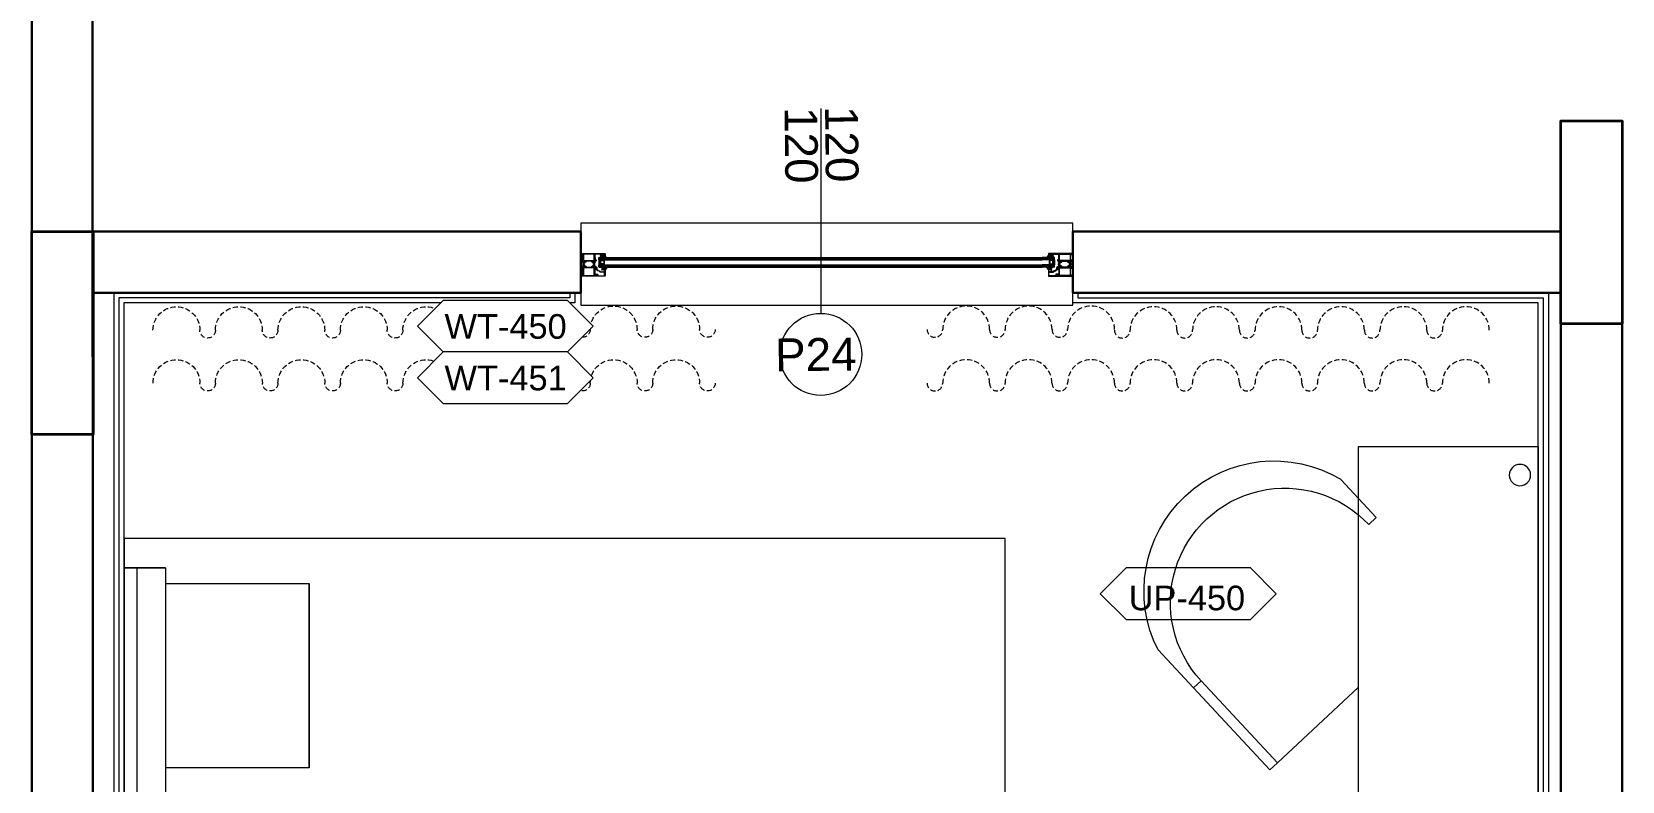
# Model space of a CAD drawing. Header units: centimetres. Extents: x 118932 to 154602, y -32682 to -23521.
# Drawn here: x 126777.2 to 127165.2, y -25381.1 to -25198.3 of the extents above; entities that cross this region are included whole.
import ezdxf
from ezdxf.enums import TextEntityAlignment as Align

# ---------------------------------------------------------------- set-up
doc = ezdxf.new("R2010")
doc.units = ezdxf.units.CM
doc.header["$LTSCALE"] = 50
doc.header["$MEASUREMENT"] = 0
doc.linetypes.add('HIDDEN', pattern=[0.375, 0.25, -0.125])
for name, color, linetype, lineweight, true_color in [('GEN_00_BL_Yazı', 7, 'Continuous', 0, 0x4f5250), ('GEN_01_TA_Kolon', 7, 'Continuous', 35, 0xd05d28), ('GEN_02_TF_Mobilya', 7, 'Continuous', 5, 0x745e3d), ('GEN_02_TF_Pencere', 7, 'Continuous', 9, 0x6093ac), ('GEN_05_ML_Alçıpan', 7, 'Continuous', 18, 0x008b29), ('GEN_05_ML_Alçıpan_giydirme', 7, 'Continuous', 18, 0x7ebab5), ('GEN_05_ML_Mermer', 7, 'Continuous', 9, 0x9d8692), ('KALACAK DUVARLAR', 7, 'Continuous', 30, 0x005387)]:
    doc.layers.add(name, color=color, linetype=linetype, lineweight=lineweight, true_color=true_color)
doc.layers.add('GEN_02_TF_Halı', color=7, linetype='Continuous', lineweight=5, true_color=0x903373, transparency=0.8)
doc.styles.add('ARIAL', font='arial.ttf')
doc.styles.add('Arial_6', font='arial.ttf', dxfattribs={"height": 59.5325})

# ---------------------------------------------------------------- blocks, each defined once
blk = doc.blocks.new('LEVEL -1_D BLOK_KOLON')
at = {"layer": 'GEN_01_TA_Kolon'}
for points in [[(373, 27), (358, 27), (358, 76.5), (373, 76.5)], [(0, 0), (-15, 0), (-15, 49.5), (0, 49.5)]]:
    blk.add_lwpolyline(points, close=True, dxfattribs=at)
blk = doc.blocks.new('level -1 d blok duvarlar')
at = {"layer": 'GEN_05_ML_Alçıpan_giydirme', "elevation": 0}
for points in [[(-2494.76, -14.9), (-2606.01, -14.9), (-2606.01, -382.33), (-2564.56, -382.33), (-2564.56, -460.33), (-2607, -460.33), (-2606.94, -614.33), (-2606.85, -819.83), (-2362.01, -819.83)], [(-2494.76, -14.94), (-2494.76, -16.15), (-2604.76, -16.15), (-2604.76, -381.08), (-2563.31, -381.08), (-2563.31, -461.58), (-2605.75, -461.58), (-2605.6, -818.58), (-2362.01, -818.58)], [(-2493.51, -14.94), (-2493.51, -17.4), (-2603.51, -17.4), (-2603.51, -379.83), (-2562.06, -379.83), (-2562.06, -462.83), (-2604.5, -462.83), (-2604.35, -817.33), (-2362.01, -817.33)], [(-2369.56, -14.9), (-2369.56, -14.9), (-2256.01, -14.9), (-2256.01, -717.72), (-2238.01, -717.72), (-2238.01, -720.22), (-2258.51, -720.22), (-2258.51, -17.4), (-2372.06, -17.4), (-2372.06, -14.9)], [(-2370.81, -14.9), (-2370.81, -16.15), (-2257.26, -16.15), (-2257.26, -718.97), (-2238.01, -718.97)]]:
    blk.add_lwpolyline(points, dxfattribs=at)
blk = doc.blocks.new('KALACAK DUVARLAR LEVEL -1 D BLOK')
at = {"layer": 'KALACAK DUVARLAR', "elevation": 0}
blk.add_lwpolyline([(-1967.94, 368.96), (-1968.12, 1669.45), (-1982.94, 1669.45), (-1982.94, -411.17), (-1967.94, -411.17), (-1967.94, 151.03), (-1763.95, 151.03), (-1763.95, 144.53), (-1748.95, 144.53), (-1748.95, 151.03), (-1594.76, 151.03), (-1594.76, 220.05), (-1344.44, 220.05), (-1344.44, 235.03), (-1594.76, 235.03), (-1594.94, 254.42), (-1609.94, 254.42), (-1609.94, 247.92), (-1644.94, 247.92), (-1644.94, 166.03), (-1967.94, 166.03), (-1967.94, 368.96)], dxfattribs=at)
for points in [[(-1967.94, 1374.92), (-1849, 1374.92), (-1849, 1359.95), (-1967.94, 1359.95)], [(-1728.99, 1374.92), (-1609.94, 1374.92), (-1609.94, 1359.98), (-1728.99, 1359.98)], [(-1609.94, 1352.39), (-1594.94, 1352.39), (-1594.94, 657.17), (-1609.94, 657.17)]]:
    blk.add_lwpolyline(points, close=True, dxfattribs=at)
blk = doc.blocks.new('P24_')
at = {"layer": 'GEN_00_BL_Yazı', "transparency": 33554687}
blk.add_lwpolyline([(-1.48, 28), (-1.48, -22)], dxfattribs=at)
blk.add_circle((-1.48, -32), 10, dxfattribs=at)
at = {"layer": 'GEN_02_TF_Pencere', "linetype": 'Continuous', "extrusion": (0, 0, -1)}
for p, q in [((-54.73, -7.66), (-54.89, -7.76)), ((-54.75, -7.91), (-54.75, -7.75)), ((-54.48, -7.66), (-54.73, -7.66)), ((-54.72, -7.73), (-54.49, -7.73)), ((-54.32, -7.76), (-54.48, -7.66)), ((-54.46, -7.75), (-54.46, -7.91)), ((-54.46, -7.75), (-54.46, -7.75)), ((-55.26, -7.96), (-55.26, -8.12)), ((-54.83, -7.94), (-55.23, -7.94)), ((-55.21, -8.19), (-54.98, -8.33)), ((-55.08, -8.14), (-55.04, -8.14)), ((-54.96, -8.31), (-55.07, -8.18)), ((-55.04, -8.14), (-54.73, -8.33)), ((-54.87, -7.82), (-54.83, -7.82)), ((-54.83, -7.82), (-54.83, -7.94)), ((-54.83, -8.14), (-54.79, -8.14)), ((-54.71, -8.31), (-54.82, -8.18)), ((-54.79, -8.14), (-54.48, -8.33)), ((-54.49, -7.94), (-54.72, -7.94)), ((-54.58, -8.14), (-54.43, -8.14)), ((-54.46, -8.31), (-54.57, -8.18)), ((-54.38, -7.94), (-54.38, -7.82)), ((-54.38, -7.82), (-54.34, -7.82)), ((-54.08, -7.94), (-54.38, -7.94)), ((-54.38, -8.17), (-54.34, -8.28)), ((-54.28, -8.23), (-54.31, -8.15)), ((-54.3, -8.07), (-54.3, -8.07)), ((-54.12, -11.14), (-54.3, -11.13)), ((-54.25, -8.33), (-54.14, -8.33)), ((-54.16, -8.26), (-54.23, -8.26)), ((-54.22, -8.03), (-54.09, -8.03)), ((-54.09, -11.26), (-54.08, -11.17)), ((-54.05, -7.85), (-54.05, -7.91)), ((-53.63, -10.79), (-54, -11.28)), ((-53.99, -7.85), (-53.99, -7.85)), ((-53.96, -8.27), (-53.74, -8.48)), ((-53.69, -8.44), (-53.87, -8.23)), ((-53.63, -10.79), (-53.63, -10.79))]:
    blk.add_line(p, q, dxfattribs=at)
at = {"layer": 'GEN_02_TF_Pencere', "linetype": 'Continuous'}
for p, q in [((54.32, -7.76), (54.48, -7.66)), ((54.46, -7.75), (54.46, -7.91)), ((54.46, -7.75), (54.46, -7.75)), ((54.48, -7.66), (54.73, -7.66)), ((54.72, -7.73), (54.49, -7.73)), ((54.73, -7.66), (54.89, -7.76)), ((54.75, -7.91), (54.75, -7.75)), ((53.62, -10.79), (53.99, -11.28)), ((53.62, -10.79), (53.62, -10.79)), ((53.69, -8.44), (53.86, -8.23)), ((53.96, -8.27), (53.74, -8.48)), ((53.99, -7.85), (53.99, -7.85)), ((54.05, -7.85), (54.05, -7.91)), ((54.08, -7.94), (54.38, -7.94)), ((54.09, -11.26), (54.08, -11.17)), ((54.22, -8.03), (54.09, -8.03)), ((54.12, -11.14), (54.3, -11.13)), ((54.24, -8.33), (54.13, -8.33)), ((54.16, -8.26), (54.23, -8.26)), ((54.28, -8.23), (54.31, -8.15)), ((54.3, -8.07), (54.3, -8.07)), ((54.38, -7.82), (54.34, -7.82)), ((54.38, -8.17), (54.34, -8.28)), ((54.38, -7.94), (54.38, -7.82)), ((54.58, -8.14), (54.43, -8.14)), ((54.46, -8.31), (54.56, -8.18)), ((54.78, -8.14), (54.48, -8.33)), ((54.49, -7.94), (54.72, -7.94)), ((54.71, -8.31), (54.81, -8.18)), ((55.03, -8.14), (54.73, -8.33)), ((54.83, -8.14), (54.79, -8.14)), ((54.87, -7.82), (54.83, -7.82)), ((54.83, -7.82), (54.83, -7.94)), ((54.83, -7.94), (55.22, -7.94)), ((54.96, -8.31), (55.06, -8.18)), ((55.21, -8.19), (54.98, -8.33)), ((55.08, -8.14), (55.04, -8.14)), ((55.25, -7.96), (55.25, -8.12))]:
    blk.add_line(p, q, dxfattribs=at)
at = {"layer": 'GEN_02_TF_Pencere'}
for p, q in [((-55.58, -8.39), (-55.53, -8.34)), ((-55.58, -8.89), (-55.58, -8.39)), ((-55.58, -8.44), (52.58, -8.44)), ((-55.58, -8.54), (52.58, -8.54)), ((-55.58, -8.64), (52.58, -8.64)), ((-55.58, -8.74), (52.58, -8.74)), ((-55.58, -8.84), (52.58, -8.84)), ((-55.53, -8.94), (-55.58, -8.89)), ((-55.58, -10.19), (-55.53, -10.14)), ((-55.58, -10.69), (-55.58, -10.19)), ((-55.58, -10.24), (52.58, -10.24)), ((-55.58, -10.34), (52.58, -10.34)), ((-55.58, -10.44), (52.58, -10.44)), ((-55.58, -10.54), (52.58, -10.54)), ((-55.58, -10.64), (52.58, -10.64)), ((-55.53, -10.74), (-55.58, -10.69)), ((-55.53, -8.34), (52.58, -8.34)), ((-55.53, -10.74), (52.58, -10.74)), ((-55.28, -9.12), (-55.13, -8.97)), ((-55.28, -9.96), (-55.28, -9.12)), ((-55.13, -10.11), (-55.28, -9.96)), ((-55.21, -8.94), (52.58, -8.94)), ((-55.21, -10.14), (52.58, -10.14)), ((-55.13, -8.97), (-54.28, -8.97)), ((-55.13, -9.22), (-55.03, -9.12)), ((-55.13, -9.86), (-55.13, -9.22)), ((-55.03, -9.96), (-55.13, -9.86)), ((-54.28, -10.11), (-55.13, -10.11)), ((-55.03, -9.12), (-54.43, -9.12)), ((-54.43, -9.96), (-55.03, -9.96)), ((-54.43, -9.12), (-54.43, -9.96)), ((-54.28, -8.97), (-54.28, -10.11)), ((55.53, -8.34), (52.58, -8.34)), ((55.58, -8.44), (52.58, -8.44)), ((55.58, -8.54), (52.58, -8.54)), ((55.58, -8.64), (52.58, -8.64)), ((55.58, -8.74), (52.58, -8.74)), ((55.58, -8.84), (52.58, -8.84)), ((55.53, -8.94), (52.58, -8.94)), ((55.53, -10.14), (52.58, -10.14)), ((55.58, -10.24), (52.58, -10.24)), ((55.58, -10.34), (52.58, -10.34)), ((55.58, -10.44), (52.58, -10.44)), ((55.58, -10.54), (52.58, -10.54)), ((55.58, -10.64), (52.58, -10.64)), ((55.53, -10.74), (52.58, -10.74)), ((55.13, -8.97), (54.28, -8.97)), ((54.28, -8.97), (54.28, -10.11)), ((54.28, -10.11), (55.13, -10.11)), ((55.03, -9.12), (54.43, -9.12)), ((54.43, -9.12), (54.43, -9.96)), ((54.43, -9.96), (55.03, -9.96)), ((55.13, -9.22), (55.03, -9.12)), ((55.03, -9.96), (55.13, -9.86)), ((55.28, -9.12), (55.13, -8.97)), ((55.13, -9.86), (55.13, -9.22)), ((55.13, -10.11), (55.28, -9.96)), ((55.28, -9.96), (55.28, -9.12)), ((55.58, -8.39), (55.53, -8.34)), ((55.53, -8.94), (55.58, -8.89)), ((55.58, -10.19), (55.53, -10.14)), ((55.53, -10.74), (55.58, -10.69)), ((55.58, -8.89), (55.58, -8.39)), ((55.58, -10.69), (55.58, -10.19))]:
    blk.add_line(p, q, dxfattribs=at)
at = {"layer": 'GEN_02_TF_Pencere', "linetype": 'Continuous'}
for points in [[(-59.97, -7.44), (-54.11, -7.44, -0.414214), (-54.08, -7.47), (-54.08, -7.91, -0.414214), (-54.11, -7.94), (-54.31, -7.94, -0.414214), (-54.38, -7.87, -0.414214), (-54.35, -7.84), (-54.27, -7.84, 0.414214), (-54.22, -7.79), (-54.22, -7.65, 0.414214), (-54.27, -7.6), (-54.94, -7.6, 0.414214), (-54.99, -7.65), (-54.99, -7.79, 0.414214), (-54.94, -7.84), (-54.86, -7.84, -0.414214), (-54.83, -7.87, -0.414214), (-54.9, -7.94), (-55.21, -7.94, -0.414214), (-55.26, -7.89), (-55.26, -7.87, -0.414214), (-55.23, -7.84), (-55.16, -7.84, 0.414214), (-55.13, -7.81), (-55.13, -7.6), (-56.48, -7.6, 0.425432), (-56.58, -7.7), (-56.53, -8.92, 0.403083), (-56.5, -8.95), (-56.38, -8.95, -0.414214), (-56.26, -9.07), (-56.26, -9.16, -0.372825), (-56.35, -9.26, -0.45685), (-56.38, -9.23), (-56.38, -9.1, 0.414214), (-56.41, -9.07), (-56.55, -9.07, 0.414214), (-56.58, -9.1), (-56.58, -9.38, 0.361398), (-56.56, -9.41, -0.265514), (-56.53, -9.43), (-56.48, -9.57, -0.548619), (-56.51, -9.61), (-56.75, -9.59, -0.176327), (-56.77, -9.58), (-56.81, -9.54, -0.57735), (-56.8, -9.51), (-56.78, -9.5, 0.267949), (-56.77, -9.49), (-56.71, -9.29), (-56.71, -9.26, 0.569919), (-56.76, -9.25, -0.213422), (-56.78, -9.26), (-57.17, -9.26, 0.414214), (-57.2, -9.29), (-57.2, -9.31, 0.137872), (-57.2, -9.33), (-57.1, -9.48, -0.585524), (-57.12, -9.51), (-57.26, -9.51, -0.261413), (-57.35, -9.46), (-57.44, -9.31, 0.259734), (-57.53, -9.26), (-58.55, -9.26, 0.259734), (-58.64, -9.31), (-58.73, -9.46, -0.261413), (-58.82, -9.51), (-58.96, -9.51, -0.585524), (-58.98, -9.48), (-58.89, -9.33, 0.137872), (-58.88, -9.31), (-58.88, -9.29, 0.414214), (-58.91, -9.26), (-59.3, -9.26, -0.213422), (-59.32, -9.25, 0.569919), (-59.37, -9.26), (-59.37, -9.29), (-59.32, -9.49, 0.267949), (-59.3, -9.5), (-59.29, -9.51, -0.57735), (-59.28, -9.54), (-59.31, -9.58, -0.176327), (-59.33, -9.59), (-59.57, -9.61, -0.548619), (-59.6, -9.57), (-59.55, -9.43, -0.265514), (-59.53, -9.41, 0.361398), (-59.5, -9.38), (-59.5, -9.29, 0.414214), (-59.53, -9.26), (-59.97, -9.26, -0.414214), (-60, -9.23), (-60, -9.01, -0.414214), (-59.85, -8.86), (-59.83, -8.86, -0.414214), (-59.8, -8.89), (-59.8, -8.93, -0.365977), (-59.83, -8.96, 0.37599), (-59.85, -8.99), (-59.85, -9.08, 0.414214), (-59.82, -9.11), (-59.71, -9.11, 0.373325), (-59.68, -9.08, -0.365977), (-59.65, -9.06), (-59.53, -9.06, 0.414214), (-59.5, -9.03), (-59.5, -7.67, 0.414214), (-59.53, -7.64), (-59.65, -7.64, -0.365977), (-59.68, -7.61, 0.374973), (-59.71, -7.59), (-59.82, -7.59, 0.414214), (-59.85, -7.62), (-59.85, -7.71, 0.39063), (-59.83, -7.74, -0.365977), (-59.8, -7.77), (-59.8, -7.81, -0.414214), (-59.83, -7.84), (-59.85, -7.84, -0.414214), (-60, -7.69), (-60, -7.47, -0.414214), (-59.97, -7.44)], [(-56.11, -12.94), (-59.97, -12.94, -0.414214), (-60, -12.91), (-60, -12.69, -0.414214), (-59.85, -12.54), (-59.83, -12.54, -0.414214), (-59.8, -12.57), (-59.8, -12.61, -0.366034), (-59.83, -12.64, 0.365977), (-59.85, -12.67), (-59.85, -12.76, 0.414214), (-59.82, -12.79), (-59.71, -12.79, 0.365977), (-59.68, -12.76, -0.365977), (-59.65, -12.74), (-59.53, -12.74, 0.414214), (-59.5, -12.71), (-59.5, -11.87), (-59.47, -11.84), (-59.5, -11.81), (-59.5, -10.97, 0.414214), (-59.53, -10.94), (-59.65, -10.94, -0.365977), (-59.68, -10.91, 0.365977), (-59.71, -10.89), (-59.82, -10.89, 0.414214), (-59.85, -10.92), (-59.85, -11.01, 0.365977), (-59.83, -11.04, -0.366034), (-59.8, -11.07), (-59.8, -11.11, -0.414214), (-59.83, -11.14), (-59.85, -11.14, -0.414214), (-60, -10.99), (-60, -10.82, -0.414222), (-59.92, -10.74), (-59.85, -10.74, 0.414214), (-59.82, -10.71), (-59.82, -10.69, -0.372825), (-59.74, -10.59, -0.45685), (-59.7, -10.62), (-59.7, -10.71, 0.414214), (-59.67, -10.74), (-59.53, -10.74, 0.414214), (-59.5, -10.71), (-59.5, -10.62, 0.361398), (-59.53, -10.59, -0.265514), (-59.55, -10.57), (-59.6, -10.43, -0.548619), (-59.57, -10.39), (-59.33, -10.41, -0.176327), (-59.31, -10.42), (-59.28, -10.45, -0.57735), (-59.29, -10.49), (-59.3, -10.49, 0.267949), (-59.32, -10.51), (-59.37, -10.71), (-59.37, -10.74, 0.569919), (-59.32, -10.75, -0.213422), (-59.3, -10.74), (-58.91, -10.74, 0.414214), (-58.88, -10.71), (-58.88, -10.69, 0.137872), (-58.89, -10.67), (-58.98, -10.52, -0.585524), (-58.96, -10.49), (-58.82, -10.49, -0.261413), (-58.73, -10.54), (-58.64, -10.69, 0.259734), (-58.55, -10.74), (-57.53, -10.74, 0.259734), (-57.44, -10.69), (-57.35, -10.54, -0.261413), (-57.26, -10.49), (-57.12, -10.49, -0.585524), (-57.1, -10.52), (-57.2, -10.67, 0.137872), (-57.2, -10.69), (-57.2, -10.71, 0.414214), (-57.17, -10.74), (-56.78, -10.74, -0.213422), (-56.76, -10.75, 0.569919), (-56.71, -10.74), (-56.71, -10.71), (-56.77, -10.51, 0.267949), (-56.78, -10.49), (-56.8, -10.49, -0.57735), (-56.81, -10.45), (-56.77, -10.42, -0.176327), (-56.75, -10.41), (-56.51, -10.39, -0.548619), (-56.48, -10.43), (-56.53, -10.57, -0.265514), (-56.56, -10.59, 0.361398), (-56.58, -10.62), (-56.58, -10.71, 0.414214), (-56.55, -10.74), (-56.41, -10.74, 0.414214), (-56.38, -10.71), (-56.38, -10.62, -0.45685), (-56.35, -10.59, -0.372825), (-56.26, -10.69), (-56.26, -10.71, 0.414214), (-56.23, -10.74), (-56.16, -10.74, -0.414214), (-56.08, -10.82), (-56.08, -10.99, -0.414214), (-56.23, -11.14), (-56.25, -11.14, -0.414214), (-56.28, -11.11), (-56.28, -11.07, -0.366034), (-56.26, -11.04, 0.365977), (-56.23, -11.01), (-56.23, -10.92, 0.414214), (-56.26, -10.89), (-56.37, -10.89, 0.365977), (-56.4, -10.91, -0.365977), (-56.43, -10.94), (-56.55, -10.94, 0.414214), (-56.58, -10.97), (-56.58, -11.81), (-56.61, -11.84), (-56.58, -11.87), (-56.58, -12.71, 0.414214), (-56.55, -12.74), (-56.43, -12.74, -0.365977), (-56.4, -12.76, 0.365977), (-56.37, -12.79), (-56.26, -12.79, 0.414214), (-56.23, -12.76), (-56.23, -12.67, 0.365977), (-56.26, -12.64, -0.366034), (-56.28, -12.61), (-56.28, -12.57, -0.414214), (-56.25, -12.54), (-56.23, -12.54, -0.414214), (-56.08, -12.69), (-56.08, -12.91, -0.414214), (-56.11, -12.94)], [(-59.23, -9.62), (-59.5, -9.81, 0.244698), (-59.51, -9.83), (-59.51, -10.17, 0.244698), (-59.5, -10.19), (-59.23, -10.38, -0.244698), (-59.21, -10.4), (-59.21, -10.45, -0.131652), (-59.22, -10.49), (-59.33, -10.67, 0.131652), (-59.33, -10.68), (-59.33, -10.7, 0.414214), (-59.29, -10.74), (-58.95, -10.74, 0.414214), (-58.91, -10.7), (-58.91, -10.68, 0.131652), (-58.91, -10.67), (-59.01, -10.49, -0.131652), (-59.02, -10.45), (-59.02, -10.3, 0.244698), (-59.03, -10.28), (-59.31, -10.09, -0.244698), (-59.32, -10.07), (-59.32, -9.92, -0.244698), (-59.31, -9.91), (-59.03, -9.71, 0.244698), (-59.02, -9.7), (-59.02, -9.55, -0.131652), (-59.01, -9.51), (-58.91, -9.33, 0.131652), (-58.91, -9.32), (-58.91, -9.3, 0.414214), (-58.95, -9.26), (-59.29, -9.26, 0.414214), (-59.33, -9.3), (-59.33, -9.32, 0.131652), (-59.33, -9.33), (-59.22, -9.51, -0.131652), (-59.21, -9.55), (-59.21, -9.59, -0.244698), (-59.23, -9.62)], [(-56.57, -10.17), (-56.57, -9.83, 0.244698), (-56.58, -9.81), (-56.85, -9.62, -0.244698), (-56.86, -9.59), (-56.86, -9.55, -0.131652), (-56.85, -9.51), (-56.75, -9.33, 0.131652), (-56.75, -9.32), (-56.75, -9.3, 0.414214), (-56.79, -9.26), (-57.13, -9.26, 0.414214), (-57.17, -9.3), (-57.17, -9.32, 0.131652), (-57.17, -9.33), (-57.07, -9.51, -0.131652), (-57.05, -9.55), (-57.05, -9.7, 0.244698), (-57.05, -9.71), (-56.77, -9.91, -0.244698), (-56.76, -9.92), (-56.76, -10.07, -0.244698), (-56.77, -10.09), (-57.05, -10.28, 0.244698), (-57.05, -10.3), (-57.05, -10.45, -0.131652), (-57.07, -10.49), (-57.17, -10.67, 0.131652), (-57.17, -10.68), (-57.17, -10.7, 0.414214), (-57.13, -10.74), (-56.79, -10.74, 0.414214), (-56.75, -10.7), (-56.75, -10.68, 0.131652), (-56.75, -10.67), (-56.85, -10.49, -0.131652), (-56.86, -10.45), (-56.86, -10.4, -0.244698), (-56.85, -10.38), (-56.58, -10.19), (-56.57, -10.17)], [(-54.11, -12.94), (-56.03, -12.94, -0.414213), (-56.06, -12.91), (-56.06, -12.85, -0.414213), (-56.03, -12.82), (-56.01, -12.82), (-56.01, -12.52), (-56.28, -12.52), (-56.3, -12.55, -0.414213), (-56.34, -12.56), (-56.51, -12.47, -0.767327), (-56.5, -12.4), (-55.99, -12.4, -0.414213), (-55.89, -12.5), (-55.89, -12.77, 0.414213), (-55.84, -12.82), (-54.25, -12.82, 0.414213), (-54.2, -12.77), (-54.2, -12.08, 0.414213), (-54.3, -11.98), (-55.11, -11.98, -0.206043), (-55.34, -11.88, 0.159514), (-55.78, -11.64, -0.197358), (-55.98, -11.51), (-56.09, -11.36, 0.244575), (-56.24, -11.28), (-56.52, -11.28, -0.767327), (-56.54, -11.18), (-56.35, -11.06, -0.577351), (-56.3, -11.09), (-56.3, -11.16), (-56.24, -11.16, -0.244575), (-55.99, -11.29), (-55.88, -11.44, 0.197358), (-55.76, -11.52, -0.159514), (-55.25, -11.8, 0.206043), (-55.11, -11.86), (-54.91, -11.86, 0.414206), (-54.88, -11.83), (-54.88, -11.79, -0.414207), (-54.85, -11.76), (-54.81, -11.76, -0.414197), (-54.78, -11.79), (-54.78, -11.81, 0.414213), (-54.73, -11.86), (-54.3, -11.86, 0.414213), (-54.2, -11.76), (-54.2, -11.31, 0.414213), (-54.25, -11.26), (-54.3, -11.26, 0.127549), (-54.34, -11.27, -0.098841), (-54.75, -11.4, 0.366972), (-54.78, -11.43, -0.399303), (-54.81, -11.46), (-54.85, -11.46, -0.414213), (-54.88, -11.43), (-54.88, -11.34, -0.400156), (-54.83, -11.29, 0.114883), (-54.4, -11.16, -0.126996), (-54.3, -11.14), (-54.11, -11.14, -0.414213), (-54.08, -11.17), (-54.08, -12.91, -0.414213), (-54.11, -12.94)]]:
    blk.add_lwpolyline(points, format="xyb", close=True, dxfattribs=at)
for points in [[(-56.74, -7.6), (-59.34, -7.6), (-59.34, -9.09), (-56.74, -9.09), (-56.74, -7.6)], [(-59.34, -12.78), (-56.74, -12.78), (-56.74, -10.91), (-59.34, -10.91), (-59.34, -12.78)]]:
    blk.add_lwpolyline(points, close=True, dxfattribs=at)
at = {"layer": 'GEN_02_TF_Pencere', "linetype": 'Continuous', "extrusion": (0, 0, -1)}
for points in [[(-59.97, -7.44), (-54.11, -7.44, -0.414214), (-54.08, -7.47), (-54.08, -7.91, -0.414214), (-54.11, -7.94), (-54.31, -7.94, -0.414214), (-54.38, -7.87, -0.414214), (-54.35, -7.84), (-54.27, -7.84, 0.414214), (-54.22, -7.79), (-54.22, -7.65, 0.414214), (-54.27, -7.6), (-54.94, -7.6, 0.414214), (-54.99, -7.65), (-54.99, -7.79, 0.414214), (-54.94, -7.84), (-54.86, -7.84, -0.414214), (-54.83, -7.87, -0.414214), (-54.9, -7.94), (-55.21, -7.94, -0.414214), (-55.26, -7.89), (-55.26, -7.87, -0.414214), (-55.23, -7.84), (-55.16, -7.84, 0.414214), (-55.13, -7.81), (-55.13, -7.6), (-56.47, -7.6, 0.425432), (-56.57, -7.7), (-56.53, -8.92, 0.403083), (-56.5, -8.95), (-56.38, -8.95, -0.414214), (-56.26, -9.07), (-56.26, -9.16, -0.372825), (-56.34, -9.26, -0.45685), (-56.38, -9.23), (-56.38, -9.1, 0.414214), (-56.41, -9.07), (-56.55, -9.07, 0.414214), (-56.58, -9.1), (-56.58, -9.38, 0.361398), (-56.55, -9.41, -0.265514), (-56.53, -9.43), (-56.48, -9.57, -0.548619), (-56.51, -9.61), (-56.75, -9.59, -0.176327), (-56.77, -9.58), (-56.8, -9.54, -0.57735), (-56.79, -9.51), (-56.78, -9.5, 0.267949), (-56.76, -9.49), (-56.71, -9.29), (-56.71, -9.26, 0.569919), (-56.76, -9.25, -0.213422), (-56.78, -9.26), (-57.17, -9.26, 0.414214), (-57.2, -9.29), (-57.2, -9.31, 0.137872), (-57.19, -9.33), (-57.1, -9.48, -0.585524), (-57.12, -9.51), (-57.26, -9.51, -0.261413), (-57.35, -9.46), (-57.44, -9.31, 0.259734), (-57.53, -9.26), (-58.55, -9.26, 0.259734), (-58.64, -9.31), (-58.73, -9.46, -0.261413), (-58.82, -9.51), (-58.96, -9.51, -0.585524), (-58.98, -9.48), (-58.88, -9.33, 0.137872), (-58.88, -9.31), (-58.88, -9.29, 0.414214), (-58.91, -9.26), (-59.3, -9.26, -0.213422), (-59.32, -9.25, 0.569919), (-59.37, -9.26), (-59.37, -9.29), (-59.31, -9.49, 0.267949), (-59.3, -9.5), (-59.28, -9.51, -0.57735), (-59.27, -9.54), (-59.31, -9.58, -0.176327), (-59.33, -9.59), (-59.57, -9.61, -0.548619), (-59.6, -9.57), (-59.55, -9.43, -0.265514), (-59.52, -9.41, 0.361398), (-59.5, -9.38), (-59.5, -9.29, 0.414214), (-59.53, -9.26), (-59.97, -9.26, -0.414214), (-60, -9.23), (-60, -9.01, -0.414214), (-59.85, -8.86), (-59.83, -8.86, -0.414214), (-59.8, -8.89), (-59.8, -8.93, -0.365977), (-59.82, -8.96, 0.37599), (-59.85, -8.99), (-59.85, -9.08, 0.414214), (-59.82, -9.11), (-59.71, -9.11, 0.373325), (-59.68, -9.08, -0.365977), (-59.65, -9.06), (-59.53, -9.06, 0.414214), (-59.5, -9.03), (-59.5, -7.67, 0.414214), (-59.53, -7.64), (-59.65, -7.64, -0.365977), (-59.68, -7.61, 0.374973), (-59.71, -7.59), (-59.82, -7.59, 0.414214), (-59.85, -7.62), (-59.85, -7.71, 0.39063), (-59.82, -7.74, -0.365977), (-59.8, -7.77), (-59.8, -7.81, -0.414214), (-59.83, -7.84), (-59.85, -7.84, -0.414214), (-60, -7.69), (-60, -7.47, -0.414214), (-59.97, -7.44)], [(-54.11, -12.94), (-56.03, -12.94, -0.414213), (-56.06, -12.91), (-56.06, -12.85, -0.414213), (-56.03, -12.82), (-56.01, -12.82), (-56.01, -12.52), (-56.28, -12.52), (-56.3, -12.55, -0.414213), (-56.34, -12.56), (-56.51, -12.47, -0.767327), (-56.49, -12.4), (-55.99, -12.4, -0.414213), (-55.89, -12.5), (-55.89, -12.77, 0.414213), (-55.84, -12.82), (-54.25, -12.82, 0.414213), (-54.2, -12.77), (-54.2, -12.08, 0.414213), (-54.3, -11.98), (-55.1, -11.98, -0.206043), (-55.34, -11.88, 0.159514), (-55.77, -11.64, -0.197358), (-55.98, -11.51), (-56.09, -11.36, 0.244575), (-56.23, -11.28), (-56.51, -11.28, -0.767327), (-56.54, -11.18), (-56.34, -11.06, -0.577351), (-56.3, -11.09), (-56.3, -11.16), (-56.23, -11.16, -0.244575), (-55.99, -11.29), (-55.88, -11.44, 0.197358), (-55.75, -11.52, -0.159514), (-55.25, -11.8, 0.206043), (-55.1, -11.86), (-54.91, -11.86, 0.414206), (-54.88, -11.83), (-54.88, -11.79, -0.414207), (-54.85, -11.76), (-54.81, -11.76, -0.414197), (-54.78, -11.79), (-54.78, -11.81, 0.414213), (-54.73, -11.86), (-54.3, -11.86, 0.414213), (-54.2, -11.76), (-54.2, -11.31, 0.414213), (-54.25, -11.26), (-54.3, -11.26, 0.127549), (-54.33, -11.27, -0.098841), (-54.75, -11.4, 0.366972), (-54.78, -11.43, -0.399303), (-54.81, -11.46), (-54.85, -11.46, -0.414213), (-54.88, -11.43), (-54.88, -11.34, -0.400156), (-54.83, -11.29, 0.114883), (-54.39, -11.16, -0.126996), (-54.3, -11.14), (-54.11, -11.14, -0.414213), (-54.08, -11.17), (-54.08, -12.91, -0.414213), (-54.11, -12.94)], [(-56.11, -12.94), (-59.97, -12.94, -0.414214), (-60, -12.91), (-60, -12.69, -0.414214), (-59.85, -12.54), (-59.83, -12.54, -0.414214), (-59.8, -12.57), (-59.8, -12.61, -0.366034), (-59.82, -12.64, 0.365977), (-59.85, -12.67), (-59.85, -12.76, 0.414214), (-59.82, -12.79), (-59.71, -12.79, 0.365977), (-59.68, -12.76, -0.365977), (-59.65, -12.74), (-59.53, -12.74, 0.414214), (-59.5, -12.71), (-59.5, -11.87), (-59.47, -11.84), (-59.5, -11.81), (-59.5, -10.97, 0.414214), (-59.53, -10.94), (-59.65, -10.94, -0.365977), (-59.68, -10.91, 0.365977), (-59.71, -10.89), (-59.82, -10.89, 0.414214), (-59.85, -10.92), (-59.85, -11.01, 0.365977), (-59.82, -11.04, -0.366034), (-59.8, -11.07), (-59.8, -11.11, -0.414214), (-59.83, -11.14), (-59.85, -11.14, -0.414214), (-60, -10.99), (-60, -10.82, -0.414222), (-59.92, -10.74), (-59.85, -10.74, 0.414214), (-59.82, -10.71), (-59.82, -10.69, -0.372825), (-59.73, -10.59, -0.45685), (-59.7, -10.62), (-59.7, -10.71, 0.414214), (-59.67, -10.74), (-59.53, -10.74, 0.414214), (-59.5, -10.71), (-59.5, -10.62, 0.361398), (-59.52, -10.59, -0.265514), (-59.55, -10.57), (-59.6, -10.43, -0.548619), (-59.57, -10.39), (-59.33, -10.41, -0.176327), (-59.31, -10.42), (-59.27, -10.45, -0.57735), (-59.28, -10.49), (-59.3, -10.49, 0.267949), (-59.31, -10.51), (-59.37, -10.71), (-59.37, -10.74, 0.569919), (-59.32, -10.75, -0.213422), (-59.3, -10.74), (-58.91, -10.74, 0.414214), (-58.88, -10.71), (-58.88, -10.69, 0.137872), (-58.88, -10.67), (-58.98, -10.52, -0.585524), (-58.96, -10.49), (-58.82, -10.49, -0.261413), (-58.73, -10.54), (-58.64, -10.69, 0.259734), (-58.55, -10.74), (-57.53, -10.74, 0.259734), (-57.44, -10.69), (-57.35, -10.54, -0.261413), (-57.26, -10.49), (-57.12, -10.49, -0.585524), (-57.1, -10.52), (-57.19, -10.67, 0.137872), (-57.2, -10.69), (-57.2, -10.71, 0.414214), (-57.17, -10.74), (-56.78, -10.74, -0.213422), (-56.76, -10.75, 0.569919), (-56.71, -10.74), (-56.71, -10.71), (-56.76, -10.51, 0.267949), (-56.78, -10.49), (-56.79, -10.49, -0.57735), (-56.8, -10.45), (-56.77, -10.42, -0.176327), (-56.75, -10.41), (-56.51, -10.39, -0.548619), (-56.48, -10.43), (-56.53, -10.57, -0.265514), (-56.55, -10.59, 0.361398), (-56.58, -10.62), (-56.58, -10.71, 0.414214), (-56.55, -10.74), (-56.41, -10.74, 0.414214), (-56.38, -10.71), (-56.38, -10.62, -0.45685), (-56.34, -10.59, -0.372825), (-56.26, -10.69), (-56.26, -10.71, 0.414214), (-56.23, -10.74), (-56.16, -10.74, -0.414214), (-56.08, -10.82), (-56.08, -10.99, -0.414214), (-56.23, -11.14), (-56.25, -11.14, -0.414214), (-56.28, -11.11), (-56.28, -11.07, -0.366034), (-56.25, -11.04, 0.365977), (-56.23, -11.01), (-56.23, -10.92, 0.414214), (-56.26, -10.89), (-56.37, -10.89, 0.365977), (-56.4, -10.91, -0.365977), (-56.43, -10.94), (-56.55, -10.94, 0.414214), (-56.58, -10.97), (-56.58, -11.81), (-56.61, -11.84), (-56.58, -11.87), (-56.58, -12.71, 0.414214), (-56.55, -12.74), (-56.43, -12.74, -0.365977), (-56.4, -12.76, 0.365977), (-56.37, -12.79), (-56.26, -12.79, 0.414214), (-56.23, -12.76), (-56.23, -12.67, 0.365977), (-56.25, -12.64, -0.366034), (-56.28, -12.61), (-56.28, -12.57, -0.414214), (-56.25, -12.54), (-56.23, -12.54, -0.414214), (-56.08, -12.69), (-56.08, -12.91, -0.414214), (-56.11, -12.94)], [(-56.57, -10.17), (-56.57, -9.83, 0.244698), (-56.58, -9.81), (-56.85, -9.62, -0.244698), (-56.86, -9.59), (-56.86, -9.55, -0.131652), (-56.85, -9.51), (-56.75, -9.33, 0.131652), (-56.75, -9.32), (-56.75, -9.3, 0.414214), (-56.79, -9.26), (-57.13, -9.26, 0.414214), (-57.17, -9.3), (-57.17, -9.32, 0.131652), (-57.16, -9.33), (-57.06, -9.51, -0.131652), (-57.05, -9.55), (-57.05, -9.7, 0.244698), (-57.04, -9.71), (-56.77, -9.91, -0.244698), (-56.76, -9.92), (-56.76, -10.07, -0.244698), (-56.77, -10.09), (-57.04, -10.28, 0.244698), (-57.05, -10.3), (-57.05, -10.45, -0.131652), (-57.06, -10.49), (-57.16, -10.67, 0.131652), (-57.17, -10.68), (-57.17, -10.7, 0.414214), (-57.13, -10.74), (-56.79, -10.74, 0.414214), (-56.75, -10.7), (-56.75, -10.68, 0.131652), (-56.75, -10.67), (-56.85, -10.49, -0.131652), (-56.86, -10.45), (-56.86, -10.4, -0.244698), (-56.85, -10.38), (-56.58, -10.19), (-56.57, -10.17)], [(-59.22, -9.62), (-59.5, -9.81, 0.244698), (-59.51, -9.83), (-59.51, -10.17, 0.244698), (-59.5, -10.19), (-59.22, -10.38, -0.244698), (-59.21, -10.4), (-59.21, -10.45, -0.131652), (-59.22, -10.49), (-59.32, -10.67, 0.131652), (-59.33, -10.68), (-59.33, -10.7, 0.414214), (-59.29, -10.74), (-58.95, -10.74, 0.414214), (-58.91, -10.7), (-58.91, -10.68, 0.131652), (-58.91, -10.67), (-59.01, -10.49, -0.131652), (-59.02, -10.45), (-59.02, -10.3, 0.244698), (-59.03, -10.28), (-59.31, -10.09, -0.244698), (-59.32, -10.07), (-59.32, -9.92, -0.244698), (-59.31, -9.91), (-59.03, -9.71, 0.244698), (-59.02, -9.7), (-59.02, -9.55, -0.131652), (-59.01, -9.51), (-58.91, -9.33, 0.131652), (-58.91, -9.32), (-58.91, -9.3, 0.414214), (-58.95, -9.26), (-59.29, -9.26, 0.414214), (-59.33, -9.3), (-59.33, -9.32, 0.131652), (-59.32, -9.33), (-59.22, -9.51, -0.131652), (-59.21, -9.55), (-59.21, -9.59, -0.244698), (-59.22, -9.62)]]:
    blk.add_lwpolyline(points, format="xyb", close=True, dxfattribs=at)
for points in [[(-56.74, -7.6), (-59.34, -7.6), (-59.34, -9.09), (-56.74, -9.09), (-56.74, -7.6)], [(-59.34, -12.78), (-56.74, -12.78), (-56.74, -10.91), (-59.34, -10.91), (-59.34, -12.78)]]:
    blk.add_lwpolyline(points, close=True, dxfattribs=at)
at = {"layer": 'GEN_02_TF_Pencere'}
for points in [[(-55.58, -10.14), (-55.21, -10.14), (-55.36, -9.99), (-55.36, -9.09), (-55.21, -8.94), (-55.58, -8.94), (-55.58, -10.14)], [(55.58, -10.14), (55.2, -10.14), (55.35, -9.99), (55.35, -9.09), (55.2, -8.94), (55.58, -8.94), (55.58, -10.14)]]:
    blk.add_lwpolyline(points, close=True, dxfattribs=at)
at = {"layer": 'GEN_02_TF_Pencere', "linetype": 'Continuous', "extrusion": (0, 0, -1)}
for centre, major_axis, ratio, start_param, end_param in [((-54.87, -7.79), (0.04, 0), 0.881548, 1.570797, 4.088726), ((-54.72, -7.75), (0.03, 0), 0.881548, 3.141592, 4.71239), ((-54.49, -7.75), (0.03, 0), 0.881548, 4.712388, 6.283186), ((-54.34, -7.79), (-0.04, 0), 0.881548, 2.194458, 4.712387), ((-55.23, -7.96), (0.03, 0), 0.881548, 3.141592, 4.71239), ((-55.16, -8.12), (-0.1, 0), 0.881548, -0.960778, 0), ((-55.08, -8.16), (0.02, 0), 0.881548, 1.454902, 4.712389), ((-55.07, -8.19), (0.01, 0), 0.881548, 4.596502, 5.671923), ((-55.04, -8.15), (-0.01, 0), 0.881548, 1.570794, 2.180812), ((-54.97, -8.32), (0.015, 0), 0.881548, -0.611272, 2.180814), ((-54.83, -8.16), (0.02, 0), 0.881548, 1.454902, 4.712389), ((-54.82, -8.19), (0.01, 0), 0.881548, 4.596502, 5.671923), ((-54.79, -8.15), (-0.01, 0), 0.881548, 1.570794, 2.180812), ((-54.72, -7.91), (-0.03, 0), 0.881548, 4.712388, 6.283186), ((-54.72, -8.32), (-0.015, 0), 0.881548, 2.53012, 5.322406), ((-54.58, -8.16), (0.02, 0), 0.881548, 1.454902, 4.712389), ((-54.57, -8.19), (0.01, 0), 0.881548, 4.596502, 5.671923), ((-54.49, -7.91), (-0.03, 0), 0.881548, 3.141592, 4.71239), ((-54.47, -8.32), (0.015, 0), 0.881548, -0.611272, 2.180814), ((-54.43, -8.19), (0.05, 0), 0.881548, -1.570796, -0.352086), ((-54.25, -8.25), (0.1, 0), 0.881548, 1.570796, 2.789507), ((-54.22, -8.12), (-0.1, 0), 0.881548, -0.352086, 0.609357), ((-54.22, -8.12), (-0.1, 0), 0.881548, 0.609354, 1.570797), ((-54.23, -8.21), (0.05, 0), 0.881548, 1.570796, 2.789507), ((-54.16, -8.21), (-0.05, 0), 0.881548, 3.714945, 4.712391), ((-54.14, -8.25), (0.1, 0), 0.881548, 0.433927, 1.570797), ((-54, -8.3), (-0.14, 0), 0.881548, 0.573351, 1.194096), ((-54.09, -8.08), (-0.05, 0), 0.881548, 1.570795, 2.942487), ((-54.08, -7.91), (0.03, 0), 0.881548, -0.000001, 1.570797), ((-54.02, -7.85), (-0.03, 0), 0.881548, 0, 2.964786), ((-54.07, -8.15), (-0.05, 0), 0.881548, 2.816668, 4.335689), ((-53.46, -7.97), (-0.59, 0), 0.881548, -0.324924, -0.199106), ((-54, -8.3), (0.05, 0), 0.881548, 3.57552, 5.530262), ((-49.7, -7.33), (-4.34, 0), 0.881548, -0.190542, -0.136677), ((-53.46, -7.97), (-0.5, 0), 0.881548, -0.628332, -0.190544), ((-53.72, -8.46), (0.0344, 0), 0.881548, -0.613462, 2.341422), ((53.67, -10.77), (0.05, 0), 0.716531, 2.643586, 5.218855), ((54.35, -9.9), (1.35, 0), 0.716531, 1.062933, 2.077261), ((54.04, -11.26), (0.05, 0), 0.716531, -0.057478, 2.643585), ((54.12, -11.17), (-0.04, 0), 0.716531, -0.057477, 1.513321), ((54.31, -11.27), (-0.2, 0), 0.716531, 1.513318, 1.812654), ((54.5, -10.72), (-0.589, 0), 0.716531, 4.632733, 4.954247), ((54.53, -11), (0.2, 0), 0.716531, 1.257602, 1.49114), ((54.36, -10.63), (0.75, 0), 0.716531, 0.298857, 1.257602), ((55.03, -10.77), (-0.05, 0), 0.716531, 1.062932, 3.44045)]:
    blk.add_ellipse(centre, major_axis=major_axis, ratio=ratio, start_param=start_param, end_param=end_param, dxfattribs=at)
at = {"layer": 'GEN_02_TF_Pencere', "linetype": 'Continuous'}
for centre, major_axis, ratio, start_param, end_param in [((54.34, -7.79), (0.04, 0), 0.881548, 2.194458, 4.712387), ((54.49, -7.75), (-0.03, 0), 0.881548, 4.712388, 6.283186), ((54.72, -7.75), (-0.03, 0), 0.881548, 3.141592, 4.71239), ((54.87, -7.79), (-0.04, 0), 0.881548, 1.570797, 4.088726), ((-55.03, -10.77), (0.05, 0), 0.716531, 1.062932, 3.44045), ((-54.36, -10.63), (-0.75, 0), 0.716531, 0.298857, 1.257602), ((-54.35, -9.9), (-1.35, 0), 0.716531, 1.062933, 2.077261), ((-54.53, -11), (-0.2, 0), 0.716531, 1.257602, 1.49114), ((-54.5, -10.72), (0.589, 0), 0.716531, 4.632733, 4.954247), ((-54.31, -11.27), (0.2, 0), 0.716531, 1.513318, 1.812654), ((-54.12, -11.17), (0.04, 0), 0.716531, -0.057477, 1.513321), ((-54.04, -11.26), (-0.05, 0), 0.716531, -0.057478, 2.643585), ((-53.67, -10.77), (-0.05, 0), 0.716531, 2.643586, 5.218855), ((53.71, -8.46), (-0.0344, 0), 0.881548, -0.613462, 2.341422), ((53.46, -7.97), (0.5, 0), 0.881548, -0.628332, -0.190544), ((49.69, -7.33), (4.34, 0), 0.881548, -0.190542, -0.136677), ((54, -8.3), (-0.05, 0), 0.881548, 3.57552, 5.530262), ((54.02, -7.85), (0.03, 0), 0.881548, 0, 2.964786), ((54.07, -8.15), (0.05, 0), 0.881548, 2.816668, 4.335689), ((53.46, -7.97), (0.59, 0), 0.881548, -0.324924, -0.199106), ((54.09, -8.08), (0.05, 0), 0.881548, 1.570795, 2.942487), ((54.13, -8.25), (-0.1, 0), 0.881548, 0.433927, 1.570797), ((54.08, -7.91), (-0.03, 0), 0.881548, -0.000001, 1.570797), ((54, -8.3), (0.14, 0), 0.881548, 0.573351, 1.194096), ((54.16, -8.21), (0.05, 0), 0.881548, 3.714945, 4.712391), ((54.22, -8.12), (0.1, 0), 0.881548, 0.609354, 1.570797), ((54.23, -8.21), (-0.05, 0), 0.881548, 1.570796, 2.789507), ((54.24, -8.25), (-0.1, 0), 0.881548, 1.570796, 2.789507), ((54.22, -8.12), (0.1, 0), 0.881548, -0.352086, 0.609357), ((54.43, -8.19), (-0.05, 0), 0.881548, -1.570796, -0.352086), ((54.47, -8.32), (-0.015, 0), 0.881548, -0.611272, 2.180814), ((54.49, -7.91), (0.03, 0), 0.881548, 3.141592, 4.71239), ((54.57, -8.19), (-0.01, 0), 0.881548, 4.596502, 5.671923), ((54.58, -8.16), (-0.02, 0), 0.881548, 1.454902, 4.712389), ((54.72, -8.32), (0.015, 0), 0.881548, 2.53012, 5.322406), ((54.72, -7.91), (0.03, 0), 0.881548, 4.712388, 6.283186), ((54.79, -8.15), (0.01, 0), 0.881548, 1.570794, 2.180812), ((54.82, -8.19), (-0.01, 0), 0.881548, 4.596502, 5.671923), ((54.83, -8.16), (-0.02, 0), 0.881548, 1.454902, 4.712389), ((54.97, -8.32), (-0.015, 0), 0.881548, -0.611272, 2.180814), ((55.04, -8.15), (0.01, 0), 0.881548, 1.570794, 2.180812), ((55.07, -8.19), (-0.01, 0), 0.881548, 4.596502, 5.671923), ((55.08, -8.16), (-0.02, 0), 0.881548, 1.454902, 4.712389), ((55.15, -8.12), (0.1, 0), 0.881548, -0.960778, 0), ((55.22, -7.96), (-0.03, 0), 0.881548, 3.141592, 4.71239)]:
    blk.add_ellipse(centre, major_axis=major_axis, ratio=ratio, start_param=start_param, end_param=end_param, dxfattribs=at)
at = {"layer": 'GEN_05_ML_Mermer'}
blk.add_lwpolyline([(-60, 0), (-60, -20), (60, -20), (60, 0)], close=True, dxfattribs=at)
at = {"layer": 'GEN_00_BL_Yazı', "transparency": 33554687, "char_height": 8, "style": 'ARIAL'}
for s, insert, attachment_point, rotation in [('\\A1;120', (-2.31, 28.35), 1, 270.6527), ('\\A1;120', (7.57, 28.63), 1, 270.6527), ('\\A1;P24', (7.31, -35.92), 9, 0.6527)]:
    blk.add_mtext_dynamic_manual_height_columns(s, width=2361.7931, gutter_width=1250, heights=[258.53], dxfattribs=dict(at, insert=insert, attachment_point=attachment_point, rotation=rotation))
blk = doc.blocks.new('DOGRAMA LEVEL -1 D BLOK')
at = {"layer": 'GEN_05_ML_Alçıpan'}
blk.add_blockref('P24_', (-841.45, 1830.02), dxfattribs=at)
blk = doc.blocks.new('Drapery Nest - Drape-V397-TYPE F')
at = {"layer": 'GEN_02_TF_Mobilya', "linetype": 'HIDDEN'}
for points in [[(0, 95.2, -1), (0, 133.3, 1), (0, 247.6, -1), (0, 285.7, 1), (0, 400, -1), (0, 438.1, 1), (0, 400, -1), (0, 285.7, 1), (0, 247.6, -1), (0, 133.3, 1), (0, 95.2, -1), (0, -19.1, 1)], [(-1.8, -362, -1), (-1.8, -323.9, 1), (-1.8, -209.6, -1), (-1.8, -171.5, 1), (-1.8, -57.2, -1), (-1.8, -19.1, 1), (-1.8, -57.2, -1), (-1.8, -171.5, 1), (-1.8, -209.6, -1), (-1.8, -323.9, 1), (-1.8, -362, -1), (-1.8, -476.3, 1)], [(-1.8, -819.2, -1), (-1.8, -781.1, 1), (-1.8, -666.8, -1), (-1.8, -628.7, 1), (-1.8, -514.4, -1), (-1.8, -476.3, 1), (-1.8, -514.4, -1), (-1.8, -628.7, 1), (-1.8, -666.8, -1), (-1.8, -781.1, 1), (-1.8, -819.2, -1), (-1.8, -933.5, 1)]]:
    blk.add_lwpolyline(points, format="xyb", close=True, dxfattribs=at)
blk = doc.blocks.new('Drapery Nest - Drape-V396-TYPE F')
at = {"layer": 'GEN_02_TF_Mobilya', "linetype": 'HIDDEN'}
for points in [[(0, 95.25, -1), (0, 133.35, 1), (0, 247.65, -1), (0, 285.75, 1), (0, 400.05, -1), (0, 438.15, 1), (0, 400.05, -1), (0, 285.75, 1), (0, 247.65, -1), (0, 133.35, 1), (0, 95.25, -1), (0, -19.05, 1)], [(0, -361.95, -1), (0, -323.85, 1), (0, -209.55, -1), (0, -171.45, 1), (0, -57.15, -1), (0, -19.05, 1), (0, -57.15, -1), (0, -171.45, 1), (0, -209.55, -1), (0, -323.85, 1), (0, -361.95, -1), (0, -476.25, 1)], [(0, -819.15, -1), (0, -781.05, 1), (0, -666.75, -1), (0, -628.65, 1), (0, -514.35, -1), (0, -476.25, 1), (0, -514.35, -1), (0, -628.65, 1), (0, -666.75, -1), (0, -781.05, 1), (0, -819.15, -1), (0, -933.45, 1)]]:
    blk.add_lwpolyline(points, format="xyb", close=True, dxfattribs=at)
blk = doc.blocks.new('FFE-Tag')
at = {"color": 0}
blk.add_wipeout([(-8.76, 0), (-6.19, 2.57), (6.19, 2.57), (8.76, 0), (6.19, -2.57), (-6.19, -2.57)], dxfattribs=at).dxf.layer = 'GEN_00_BL_Yazı'
at = {"layer": 'GEN_00_BL_Yazı', "color": 0}
for p, q in [((-8.76, 0), (-6.19, 2.57)), ((6.19, 2.57), (-6.19, 2.57)), ((8.76, 0), (6.19, 2.57)), ((-8.76, 0), (-6.19, -2.57)), ((8.76, 0), (6.19, -2.57)), ((-6.19, -2.57), (6.19, -2.57))]:
    blk.add_line(p, q, dxfattribs=at)
blk = doc.blocks.new('WT-450_BlackoutCurtains')
at = {"layer": 'GEN_00_BL_Yazı', "xscale": 2.448801272789173, "yscale": 2.448801272789173, "zscale": 2.448801272789173, "rotation": 134.9999999999806}
blk.add_blockref('FFE-Tag', (0, 0), dxfattribs=at)
at = {"layer": 'GEN_00_BL_Yazı', "insert": (8.41, -12.55), "char_height": 6, "width": 35.7298, "attachment_point": 1, "rotation": 135, "style": 'Arial_6'}
blk.add_mtext('WT-450', dxfattribs=at)
blk = doc.blocks.new('WT-451_SheerCurtain')
at = {"layer": 'GEN_00_BL_Yazı', "xscale": 2.448801272789174, "yscale": 2.448801272789174, "zscale": 2.448801272789174, "rotation": 134.9999999999815}
blk.add_blockref('FFE-Tag', (0, 0), dxfattribs=at)
at = {"layer": 'GEN_00_BL_Yazı', "insert": (8.41, -12.55), "char_height": 6, "attachment_point": 1, "rotation": 135, "style": 'Arial_6'}
blk.add_mtext('WT-451', dxfattribs=at)
blk = doc.blocks.new('CS-451_290x120x214_HeadboardUnit_Bed')
at = {"layer": 'GEN_02_TF_Mobilya'}
for p, q in [((144.78, -3.18), (-144.78, -3.18)), ((144.78, -3.18), (-144.78, -3.18)), ((-144.78, -10.16), (144.78, -10.16)), ((-144.78, -10.16), (144.78, -10.16)), ((-140.97, -10.16), (-140.97, -45.16)), ((-96.04, -45.16), (-140.97, -45.16))]:
    blk.add_line(p, q, dxfattribs=at)
for points in [[(-144.78, 0), (-144.78, -3.18), (-144.78, -3.18), (-144.78, -10.16), (-144.78, -3.18), (-144.78, -3.18), (-144.78, 0), (144.78, 0), (144.78, -10.16)], [(-140.97, -10.16), (-140.97, -45.16), (-96.04, -45.16), (-96.04, -10.16)]]:
    blk.add_lwpolyline(points, dxfattribs=at)
at = {"layer": 'GEN_00_BL_Yazı', "style": 'Arial_6', "width": 0.7}
for tag, p in [('KOD_1', (-30.15, -16.46)), ('KOD', (56.36, -201.98))]:
    blk.add_attdef(tag, text='', height=6, dxfattribs=at).set_placement(p, align=Align.MIDDLE_CENTER)
blk = doc.blocks.new('UP-450')
at = {"layer": 'GEN_00_BL_Yazı', "xscale": 2.448801272789173, "yscale": 2.448801272789173, "zscale": 2.448801272789173}
blk.add_blockref('FFE-Tag', (0, 0), dxfattribs=at)
at = {"layer": 'GEN_00_BL_Yazı', "insert": (-0.32, -1.08), "char_height": 6, "attachment_point": 5, "style": 'Arial_6'}
blk.add_mtext('UP-450', dxfattribs=at)
blk = doc.blocks.new('*U753')
at = {"layer": 'GEN_02_TF_Mobilya'}
blk.add_lwpolyline([(-214.9, 313.1), (-1431, 313.1), (-1431, -125), (-497.5, -125), (-497.5, -10.7), (-90.5, -10.7)], dxfattribs=at)
blk.add_circle((-1361.1, -80.6), 26, dxfattribs=at)
blk = doc.blocks.new('UP-450_Chair')
at = {"layer": 'GEN_02_TF_Mobilya'}
for p, q in [((-304.8, 200), (-279.4, 200)), ((-304.8, -73), (-304.8, 200)), ((-279.4, 200), (-9.1, 200)), ((-279.4, 200), (-279.4, -73)), ((-279.4, -73), (-304.8, -73)), ((-304.8, -73), (-304.8, -200)), ((304.8, -73), (279.4, -73)), ((304.8, -200), (304.8, -73))]:
    blk.add_line(p, q, dxfattribs=at)
for centre, radius, start, end in [((0, -73), 279.4, 180, 0), ((0, -111.9), 317.3, 196.1288, 343.8712)]:
    blk.add_arc(centre, radius, start, end, dxfattribs=at)
blk = doc.blocks.new('PPBamako_Level-1_TefrisOda')
for name, p, xscale, yscale, zscale, rotation in [('Drapery Nest - Drape-V397-TYPE F', (-2510.58, -35.94, 0), -0.1, 0.1, 0.1, 270), ('Drapery Nest - Drape-V397-TYPE F', (-2371.27, -35.94, 0), 0.1000000000000012, 0.1000000000000012, 0.1000000000000012, 90), ('Drapery Nest - Drape-V396-TYPE F', (-2510.58, -49.03, 0), -0.1, 0.1, 0.1, 270), ('Drapery Nest - Drape-V396-TYPE F', (-2371.27, -49.03, 0), 0.1000000000000012, 0.1000000000000012, 0.1000000000000012, 90), ('*U753', (-2278.5, -207.57), -0.1000000000000013, 0.1000000000000013, 0.1, 90)]:
    blk.add_blockref(name, p, dxfattribs=dict(xscale=xscale, yscale=yscale, zscale=zscale, rotation=rotation))
at = {"xscale": -1.000000000000002, "rotation": 90}
blk.add_blockref('CS-451_290x120x214_HeadboardUnit_Bed', (-2611, -238.89), dxfattribs=at)
blk.add_blockref('UP-450', (-2351.37, -100.39, 0))
at = {"layer": 'GEN_02_TF_Halı', "elevation": 0}
blk.add_lwpolyline([(-2396, -86.96), (-2611, -86.96), (-2611, -391.96), (-2396, -391.96)], close=True, dxfattribs=at)
at = {"rotation": 224.9999999999999}
blk.add_blockref('WT-450_BlackoutCurtains', (-2517.98, -35.13, 0), dxfattribs=at)
at = {"xscale": -0.09999999999999998, "yscale": 0.09999999999999998, "zscale": 0.09999999999999998, "rotation": 223.0223226103052}
blk.add_blockref('UP-450_Chair', (-2322.79, -107.91), dxfattribs=at)
at = {"rotation": 224.9999999999999}
blk.add_blockref('WT-451_SheerCurtain', (-2517.98, -47.72, 0), dxfattribs=at)

msp = doc.modelspace()

# ---------------------------------------------------------------- block references
for name, p in [('KALACAK DUVARLAR LEVEL -1 D BLOK', (128760.11, -26621.94)), ('LEVEL -1_D BLOK_KOLON', (126792.17, -25296.56, 0)), ('DOGRAMA LEVEL -1 D BLOK', (127812.57, -27075.02, 0))]:
    msp.add_blockref(name, p)
at = {"color": 254, "true_color": 0xddb3d4}
msp.add_blockref('level -1 d blok duvarlar', (129403.17, -25247.06, 0), dxfattribs=at)

# ---------------------------------------------------------------- next in the draw order: block references
msp.add_blockref('PPBamako_Level-1_TefrisOda', (129410.67, -25234.99, 0))

doc.saveas('drawing.dxf')
